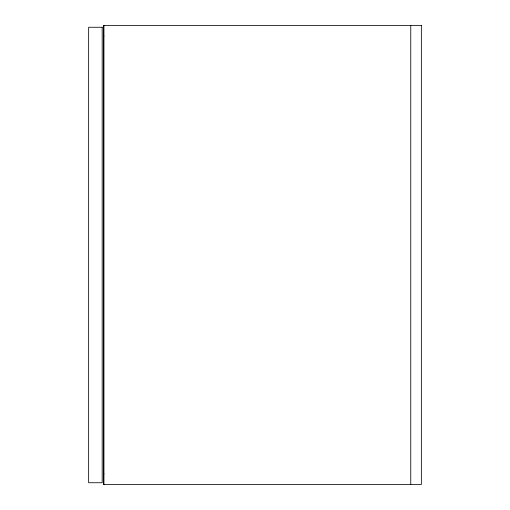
<?xml version="1.0" encoding="UTF-8"?>
<svg xmlns="http://www.w3.org/2000/svg" width="510" height="510" viewBox="0 0 510 510"><rect width="100%" height="100%" fill="white"/><g stroke="black" fill="none" stroke-linecap="round" stroke-linejoin="round"><path stroke-width="0.76" d="M103.587 36.095L103.944 36.095M103.587 473.905L103.944 473.905M410.767 25.5L410.767 484.5M103.944 25.5L103.944 484.5M421.356 25.5L103.587 25.5L103.587 484.5L421.356 484.5L421.356 25.5M102.178 27.266L88.644 27.266L88.644 482.734L102.178 482.734L102.178 27.266"/></g></svg>
